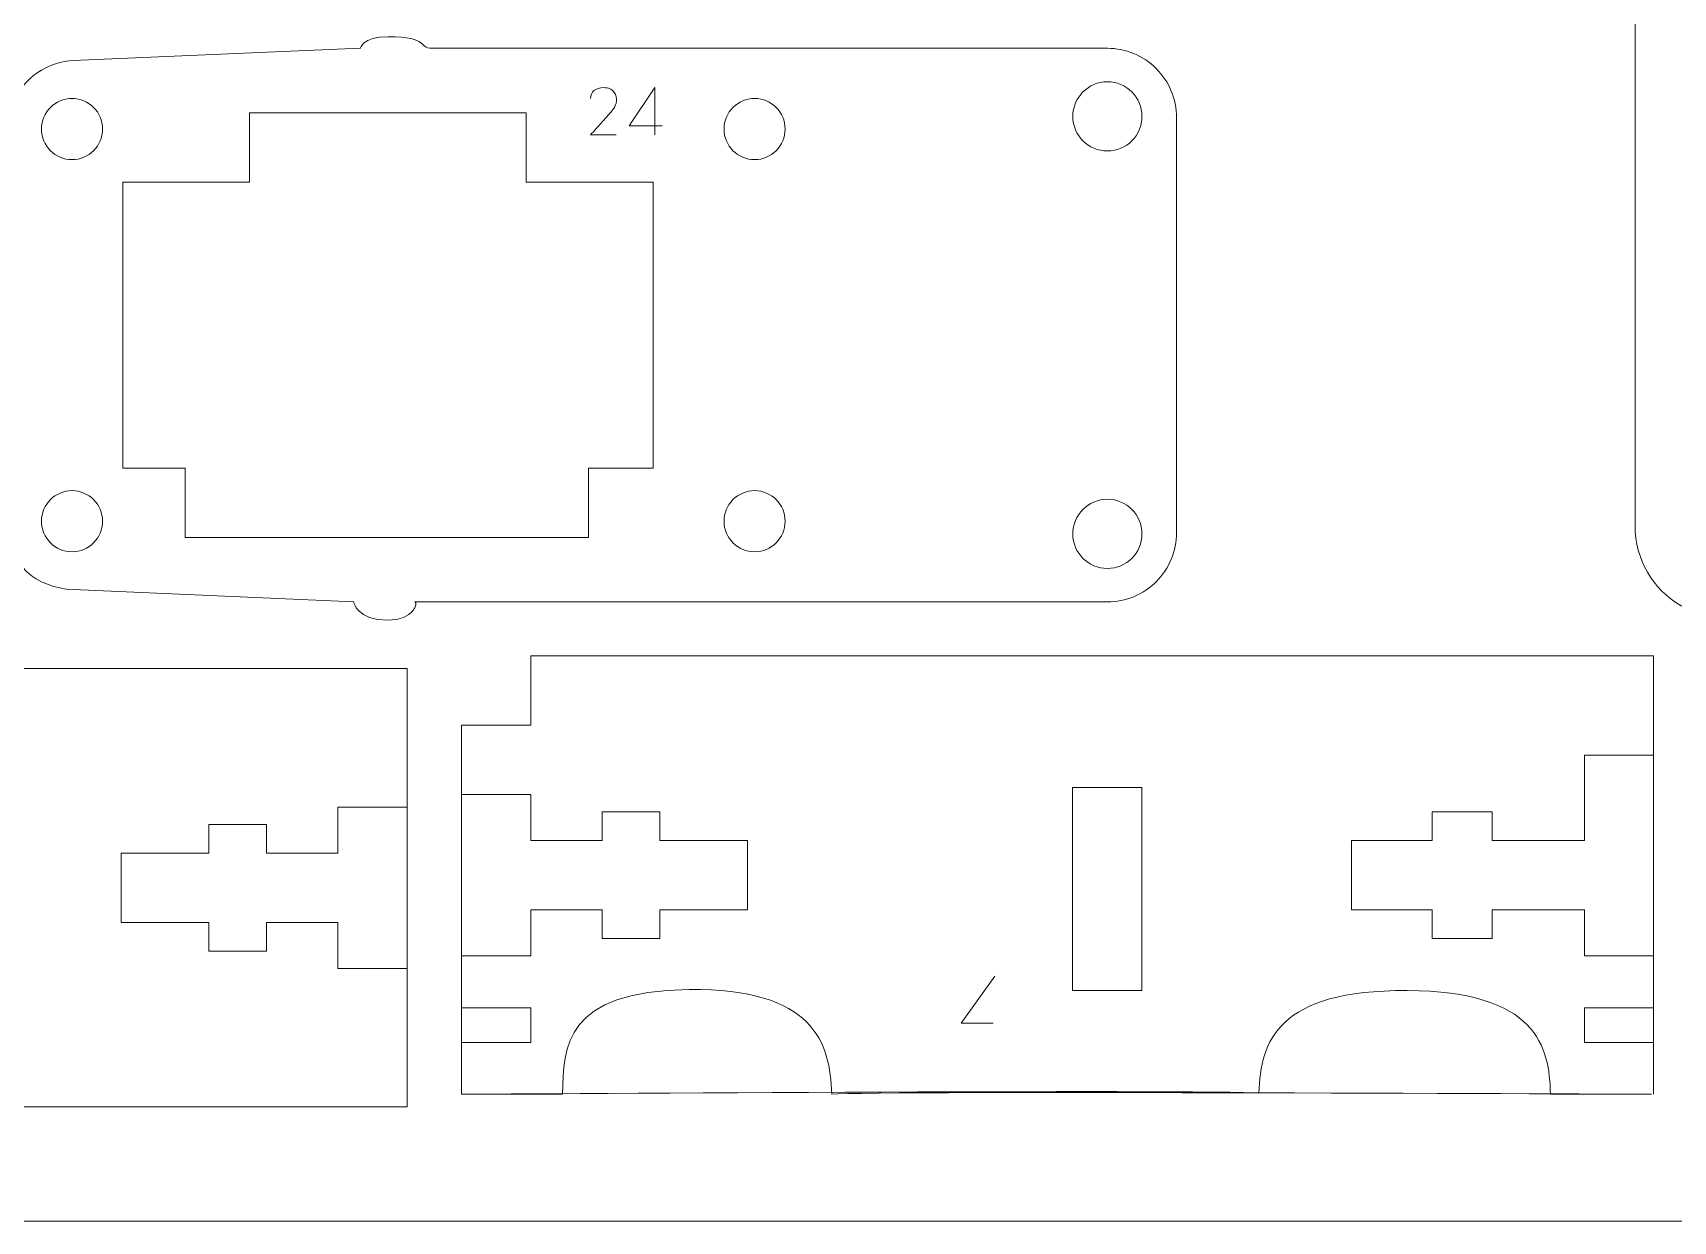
# Model space of a CAD drawing. Header units: millimetres. Extents: x 1 to 3601, y 1 to 1248.
# Drawn here: x 1277.3 to 1348.5, y 1.5 to 53 of the extents above; entities that cross this region are included whole.
import ezdxf

# ---------------------------------------------------------------- set-up
doc = ezdxf.new("R2010")
doc.units = ezdxf.units.MM
doc.layers.get('0').update_dxf_attribs({"lineweight": 5})
for name, color, linetype, lineweight in [('MARCATGE', 1, 'Continuous', 5), ('NO IMPRES', 5, 'Continuous', 5), ('TALL 1', 4, 'Continuous', 5)]:
    doc.layers.add(name, color=color, linetype=linetype, lineweight=lineweight)

msp = doc.modelspace()

# ---------------------------------------------------------------- linework, layer by layer
for points, knots in [([(1346.816, 111.619), (1346.816, 111.619), (1346.816, 31.619), (1346.816, 31.619), (1346.816, 31.619), (1346.816, 30.19), (1347.578, 28.869), (1348.816, 28.155), (1348.816, 28.155), (1350.054, 27.44), (1351.578, 27.44), (1352.816, 28.155), (1352.816, 28.155), (1354.054, 28.869), (1354.816, 30.19), (1354.816, 31.619), (1354.816, 31.619), (1354.816, 31.619), (1354.816, 111.619), (1354.816, 111.619), (1354.816, 111.619), (1354.816, 113.828), (1353.025, 115.619), (1350.816, 115.619), (1350.816, 115.619), (1348.607, 115.619), (1346.816, 113.828), (1346.816, 111.619)], [0, 0, 0, 0, 0.125, 0.125, 0.125, 0.125, 0.25, 0.25, 0.25, 0.25, 0.375, 0.375, 0.375, 0.375, 0.5, 0.5, 0.5, 0.5, 0.625, 0.625, 0.625, 0.625, 0.75, 0.75, 0.75, 0.75, 1, 1, 1, 1]), ([(1291.246, 28.327), (1291.246, 28.327), (1291.369, 27.531), (1292.73, 27.531), (1292.73, 27.531), (1293.844, 27.531), (1294.07, 28.327), (1293.901, 28.327), (1293.901, 28.327), (1293.901, 28.327), (1323.93, 28.327), (1323.93, 28.327), (1323.93, 28.327), (1324.726, 28.327), (1325.489, 28.643), (1326.051, 29.206), (1326.051, 29.206), (1326.614, 29.768), (1326.93, 30.532), (1326.93, 31.327), (1326.93, 31.327), (1326.93, 31.327), (1326.93, 49.327), (1326.93, 49.327), (1326.93, 49.327), (1326.93, 50.123), (1326.614, 50.886), (1326.051, 51.448), (1326.051, 51.448), (1325.489, 52.011), (1324.726, 52.327), (1323.93, 52.327), (1323.93, 52.327), (1323.93, 52.327), (1302.763, 52.327), (1294.65, 52.327), (1294.65, 52.327), (1294.003, 52.327), (1294.583, 52.831), (1292.73, 52.831), (1292.73, 52.831), (1291.618, 52.831), (1291.537, 52.327), (1291.537, 52.327), (1291.537, 52.327), (1291.537, 52.327), (1279.073, 51.795), (1279.073, 51.795), (1279.073, 51.795), (1277.479, 51.711), (1276.23, 50.395), (1276.23, 48.799), (1276.23, 48.799), (1276.23, 48.799), (1276.244, 31.563), (1276.244, 31.563), (1276.244, 31.563), (1276.244, 29.967), (1277.479, 28.943), (1279.073, 28.86), (1279.073, 28.86), (1279.073, 28.86), (1291.246, 28.327), (1291.246, 28.327)], [0, 0, 0, 0, 0.058824, 0.058824, 0.058824, 0.058824, 0.117647, 0.117647, 0.117647, 0.117647, 0.176471, 0.176471, 0.176471, 0.176471, 0.235294, 0.235294, 0.235294, 0.235294, 0.294118, 0.294118, 0.294118, 0.294118, 0.352941, 0.352941, 0.352941, 0.352941, 0.411765, 0.411765, 0.411765, 0.411765, 0.470588, 0.470588, 0.470588, 0.470588, 0.529412, 0.529412, 0.529412, 0.529412, 0.588235, 0.588235, 0.588235, 0.588235, 0.647059, 0.647059, 0.647059, 0.647059, 0.705882, 0.705882, 0.705882, 0.705882, 0.764706, 0.764706, 0.764706, 0.764706, 0.823529, 0.823529, 0.823529, 0.823529, 0.882353, 0.882353, 0.882353, 0.882353, 1, 1, 1, 1]), ([(1295.921, 6.985), (1295.921, 6.985), (1328.721, 7.202), (1330.505, 7.037), (1330.505, 7.037), (1330.569, 9.284), (1331.314, 11.511), (1336.934, 11.481), (1336.934, 11.481), (1342.553, 11.451), (1343.114, 9.045), (1343.141, 6.985), (1343.141, 6.985), (1343.141, 6.985), (1347.521, 6.985), (1347.521, 6.985), (1347.521, 6.985), (1347.521, 6.985), (1313.763, 7.15), (1311.979, 6.985), (1311.979, 6.985), (1311.914, 9.232), (1311.174, 11.586), (1305.786, 11.524), (1305.786, 11.524), (1300.398, 11.461), (1300.328, 9.045), (1300.301, 6.985), (1300.301, 6.985), (1300.301, 6.985), (1295.921, 6.985), (1295.921, 6.985), (1295.921, 6.985), (1295.921, 6.985), (1295.921, 22.985), (1295.921, 22.985), (1295.921, 22.985), (1295.921, 22.985), (1298.921, 22.985), (1298.921, 22.985), (1298.921, 22.985), (1298.921, 22.985), (1298.921, 25.985), (1298.921, 25.985), (1298.921, 25.985), (1298.921, 25.985), (1347.621, 25.985), (1347.621, 25.985), (1347.621, 25.985), (1347.621, 25.985), (1347.621, 6.985), (1347.621, 6.985)], [0, 0, 0, 0, 0.071429, 0.071429, 0.071429, 0.071429, 0.142857, 0.142857, 0.142857, 0.142857, 0.214286, 0.214286, 0.214286, 0.214286, 0.285714, 0.285714, 0.285714, 0.285714, 0.357143, 0.357143, 0.357143, 0.357143, 0.428571, 0.428571, 0.428571, 0.428571, 0.5, 0.5, 0.5, 0.5, 0.571429, 0.571429, 0.571429, 0.571429, 0.642857, 0.642857, 0.642857, 0.642857, 0.714286, 0.714286, 0.714286, 0.714286, 0.785714, 0.785714, 0.785714, 0.785714, 0.857143, 0.857143, 0.857143, 0.857143, 1, 1, 1, 1]), ([(1293.556, 25.435), (1293.556, 25.435), (1293.556, 6.435), (1293.556, 6.435), (1293.556, 6.435), (1293.556, 6.435), (1241.856, 6.435), (1241.856, 6.435), (1241.856, 6.435), (1241.856, 6.435), (1241.856, 25.435), (1241.856, 25.435), (1241.856, 25.435), (1241.856, 25.435), (1293.556, 25.435), (1293.556, 25.435)], [0, 0, 0, 0, 0.2, 0.2, 0.2, 0.2, 0.4, 0.4, 0.4, 0.4, 0.6, 0.6, 0.6, 0.6, 1, 1, 1, 1])]:
    msp.add_open_spline(points, degree=3, knots=knots)
at = {"layer": 'MARCATGE'}
for points, knots in [([(1301.515, 48.576), (1301.684, 48.764), (1301.838, 48.934), (1301.975, 49.087), (1301.975, 49.087), (1302.033, 49.151), (1302.091, 49.215), (1302.149, 49.279), (1302.149, 49.279), (1302.206, 49.343), (1302.258, 49.401), (1302.304, 49.454), (1302.304, 49.454), (1302.35, 49.506), (1302.389, 49.551), (1302.42, 49.588), (1302.42, 49.588), (1302.451, 49.624), (1302.469, 49.648), (1302.475, 49.657), (1302.475, 49.657), (1302.486, 49.676), (1302.501, 49.698), (1302.52, 49.723), (1302.52, 49.723), (1302.539, 49.749), (1302.557, 49.779), (1302.575, 49.814), (1302.575, 49.814), (1302.593, 49.848), (1302.608, 49.889), (1302.621, 49.936), (1302.621, 49.936), (1302.635, 49.983), (1302.641, 50.038), (1302.641, 50.1), (1302.641, 50.1), (1302.641, 50.162), (1302.631, 50.224), (1302.61, 50.286), (1302.61, 50.286), (1302.589, 50.348), (1302.558, 50.404), (1302.514, 50.454), (1302.514, 50.454), (1302.471, 50.504), (1302.415, 50.545), (1302.346, 50.576), (1302.346, 50.576), (1302.278, 50.607), (1302.194, 50.622), (1302.097, 50.622), (1302.097, 50.622), (1301.899, 50.62), (1301.754, 50.577), (1301.66, 50.492), (1301.66, 50.492), (1301.567, 50.408), (1301.521, 50.296), (1301.521, 50.156), (1301.521, 50.156), (1301.521, 50.296), (1301.567, 50.408), (1301.66, 50.492), (1301.66, 50.492), (1301.754, 50.577), (1301.899, 50.62), (1302.097, 50.622), (1302.097, 50.622), (1302.194, 50.622), (1302.278, 50.607), (1302.346, 50.576), (1302.346, 50.576), (1302.415, 50.545), (1302.471, 50.504), (1302.514, 50.454), (1302.514, 50.454), (1302.558, 50.404), (1302.589, 50.348), (1302.61, 50.286), (1302.61, 50.286), (1302.631, 50.224), (1302.641, 50.162), (1302.641, 50.1), (1302.641, 50.1), (1302.641, 50.038), (1302.635, 49.983), (1302.621, 49.936), (1302.621, 49.936), (1302.608, 49.889), (1302.593, 49.848), (1302.575, 49.814), (1302.575, 49.814), (1302.557, 49.779), (1302.539, 49.749), (1302.52, 49.723), (1302.52, 49.723), (1302.501, 49.698), (1302.486, 49.676), (1302.475, 49.657), (1302.475, 49.657), (1302.469, 49.648), (1302.451, 49.624), (1302.42, 49.588), (1302.42, 49.588), (1302.389, 49.551), (1302.35, 49.506), (1302.304, 49.454), (1302.304, 49.454), (1302.258, 49.401), (1302.206, 49.343), (1302.149, 49.279), (1302.149, 49.279), (1302.091, 49.215), (1302.033, 49.151), (1301.975, 49.087), (1301.975, 49.087), (1301.838, 48.934), (1301.684, 48.764), (1301.515, 48.576), (1301.515, 48.576), (1301.515, 48.576), (1302.627, 48.576), (1302.627, 48.576), (1302.627, 48.576), (1302.627, 48.576), (1301.515, 48.576), (1301.515, 48.576)], [0, 0, 0, 0, 0.030303, 0.030303, 0.030303, 0.030303, 0.060606, 0.060606, 0.060606, 0.060606, 0.090909, 0.090909, 0.090909, 0.090909, 0.121212, 0.121212, 0.121212, 0.121212, 0.151515, 0.151515, 0.151515, 0.151515, 0.181818, 0.181818, 0.181818, 0.181818, 0.212121, 0.212121, 0.212121, 0.212121, 0.242424, 0.242424, 0.242424, 0.242424, 0.272727, 0.272727, 0.272727, 0.272727, 0.30303, 0.30303, 0.30303, 0.30303, 0.333333, 0.333333, 0.333333, 0.333333, 0.363636, 0.363636, 0.363636, 0.363636, 0.393939, 0.393939, 0.393939, 0.393939, 0.424242, 0.424242, 0.424242, 0.424242, 0.454545, 0.454545, 0.454545, 0.454545, 0.484848, 0.484848, 0.484848, 0.484848, 0.515152, 0.515152, 0.515152, 0.515152, 0.545455, 0.545455, 0.545455, 0.545455, 0.575758, 0.575758, 0.575758, 0.575758, 0.606061, 0.606061, 0.606061, 0.606061, 0.636364, 0.636364, 0.636364, 0.636364, 0.666667, 0.666667, 0.666667, 0.666667, 0.69697, 0.69697, 0.69697, 0.69697, 0.727273, 0.727273, 0.727273, 0.727273, 0.757576, 0.757576, 0.757576, 0.757576, 0.787879, 0.787879, 0.787879, 0.787879, 0.818182, 0.818182, 0.818182, 0.818182, 0.848485, 0.848485, 0.848485, 0.848485, 0.878788, 0.878788, 0.878788, 0.878788, 0.909091, 0.909091, 0.909091, 0.909091, 0.939394, 0.939394, 0.939394, 0.939394, 1, 1, 1, 1]), ([(1304.298, 50.622), (1304.298, 50.622), (1303.186, 48.96), (1303.186, 48.96), (1303.186, 48.96), (1303.186, 48.96), (1304.628, 48.96), (1304.628, 48.96), (1304.628, 48.96), (1304.628, 48.96), (1303.186, 48.96), (1303.186, 48.96), (1303.186, 48.96), (1303.186, 48.96), (1304.298, 50.622), (1304.298, 50.622), (1304.298, 50.622), (1304.298, 50.622), (1304.298, 48.576), (1304.298, 48.576), (1304.298, 48.576), (1304.298, 48.576), (1304.298, 50.622), (1304.298, 50.622)], [0, 0, 0, 0, 0.142857, 0.142857, 0.142857, 0.142857, 0.285714, 0.285714, 0.285714, 0.285714, 0.428571, 0.428571, 0.428571, 0.428571, 0.571429, 0.571429, 0.571429, 0.571429, 0.714286, 0.714286, 0.714286, 0.714286, 1, 1, 1, 1]), ([(1317.596, 10.068), (1317.596, 10.068), (1319.049, 12.1), (1319.049, 12.1), (1319.049, 12.1), (1319.049, 12.1), (1317.596, 10.068), (1317.596, 10.068), (1317.596, 10.068), (1317.596, 10.068), (1318.973, 10.068), (1318.973, 10.068), (1318.973, 10.068), (1318.973, 10.068), (1317.596, 10.068), (1317.596, 10.068)], [0, 0, 0, 0, 0.2, 0.2, 0.2, 0.2, 0.4, 0.4, 0.4, 0.4, 0.6, 0.6, 0.6, 0.6, 1, 1, 1, 1])]:
    msp.add_open_spline(points, degree=3, knots=knots, dxfattribs=at)
at = {"layer": 'NO IMPRES', "lineweight": 5}
msp.add_lwpolyline([(1200.741, 1.483), (1200.741, 301.483), (1800.741, 301.483), (1800.741, 1.483)], close=True, dxfattribs=at)
at = {"layer": 'TALL 1'}
for points, knots in [([(1322.43, 49.377), (1322.43, 48.549), (1323.102, 47.877), (1323.93, 47.877), (1323.93, 47.877), (1324.758, 47.877), (1325.43, 48.549), (1325.43, 49.377), (1325.43, 49.377), (1325.43, 50.206), (1324.758, 50.877), (1323.93, 50.877), (1323.93, 50.877), (1323.102, 50.877), (1322.43, 50.206), (1322.43, 49.377)], [0, 0, 0, 0, 0.2, 0.2, 0.2, 0.2, 0.4, 0.4, 0.4, 0.4, 0.6, 0.6, 0.6, 0.6, 1, 1, 1, 1]), ([(1277.705, 48.827), (1277.705, 48.095), (1278.298, 47.502), (1279.03, 47.502), (1279.03, 47.502), (1279.762, 47.502), (1280.355, 48.095), (1280.355, 48.827), (1280.355, 48.827), (1280.355, 49.559), (1279.762, 50.152), (1279.03, 50.152), (1279.03, 50.152), (1278.298, 50.152), (1277.705, 49.559), (1277.705, 48.827)], [0, 0, 0, 0, 0.2, 0.2, 0.2, 0.2, 0.4, 0.4, 0.4, 0.4, 0.6, 0.6, 0.6, 0.6, 1, 1, 1, 1]), ([(1307.305, 48.827), (1307.305, 48.095), (1307.898, 47.502), (1308.63, 47.502), (1308.63, 47.502), (1309.362, 47.502), (1309.955, 48.095), (1309.955, 48.827), (1309.955, 48.827), (1309.955, 49.559), (1309.362, 50.152), (1308.63, 50.152), (1308.63, 50.152), (1307.898, 50.152), (1307.305, 49.559), (1307.305, 48.827)], [0, 0, 0, 0, 0.2, 0.2, 0.2, 0.2, 0.4, 0.4, 0.4, 0.4, 0.6, 0.6, 0.6, 0.6, 1, 1, 1, 1]), ([(1301.48, 34.127), (1301.48, 34.127), (1301.43, 34.127), (1301.43, 34.127), (1301.43, 34.127), (1301.43, 34.127), (1301.43, 31.127), (1301.43, 31.127), (1301.43, 31.127), (1301.43, 31.127), (1283.93, 31.127), (1283.93, 31.127), (1283.93, 31.127), (1283.93, 31.127), (1283.93, 34.127), (1283.93, 34.127), (1283.93, 34.127), (1283.93, 34.127), (1281.23, 34.127), (1281.23, 34.127), (1281.23, 34.127), (1281.23, 34.127), (1281.23, 46.527), (1281.23, 46.527), (1281.23, 46.527), (1281.23, 46.527), (1286.73, 46.527), (1286.73, 46.527), (1286.73, 46.527), (1286.73, 46.527), (1286.73, 49.527), (1286.73, 49.527), (1286.73, 49.527), (1286.73, 49.527), (1298.73, 49.527), (1298.73, 49.527), (1298.73, 49.527), (1298.73, 49.527), (1298.73, 46.527), (1298.73, 46.527), (1298.73, 46.527), (1298.73, 46.527), (1304.23, 46.527), (1304.23, 46.527), (1304.23, 46.527), (1304.23, 46.527), (1304.23, 34.127), (1304.23, 34.127), (1304.23, 34.127), (1304.23, 34.127), (1301.48, 34.127), (1301.48, 34.127)], [0, 0, 0, 0, 0.071429, 0.071429, 0.071429, 0.071429, 0.142857, 0.142857, 0.142857, 0.142857, 0.214286, 0.214286, 0.214286, 0.214286, 0.285714, 0.285714, 0.285714, 0.285714, 0.357143, 0.357143, 0.357143, 0.357143, 0.428571, 0.428571, 0.428571, 0.428571, 0.5, 0.5, 0.5, 0.5, 0.571429, 0.571429, 0.571429, 0.571429, 0.642857, 0.642857, 0.642857, 0.642857, 0.714286, 0.714286, 0.714286, 0.714286, 0.785714, 0.785714, 0.785714, 0.785714, 0.857143, 0.857143, 0.857143, 0.857143, 1, 1, 1, 1]), ([(1277.705, 31.827), (1277.705, 31.095), (1278.298, 30.502), (1279.03, 30.502), (1279.03, 30.502), (1279.762, 30.502), (1280.355, 31.095), (1280.355, 31.827), (1280.355, 31.827), (1280.355, 32.559), (1279.762, 33.152), (1279.03, 33.152), (1279.03, 33.152), (1278.298, 33.152), (1277.705, 32.559), (1277.705, 31.827)], [0, 0, 0, 0, 0.2, 0.2, 0.2, 0.2, 0.4, 0.4, 0.4, 0.4, 0.6, 0.6, 0.6, 0.6, 1, 1, 1, 1]), ([(1307.305, 31.827), (1307.305, 31.095), (1307.898, 30.502), (1308.63, 30.502), (1308.63, 30.502), (1309.362, 30.502), (1309.955, 31.095), (1309.955, 31.827), (1309.955, 31.827), (1309.955, 32.559), (1309.362, 33.152), (1308.63, 33.152), (1308.63, 33.152), (1307.898, 33.152), (1307.305, 32.559), (1307.305, 31.827)], [0, 0, 0, 0, 0.2, 0.2, 0.2, 0.2, 0.4, 0.4, 0.4, 0.4, 0.6, 0.6, 0.6, 0.6, 1, 1, 1, 1]), ([(1322.43, 31.277), (1322.43, 30.449), (1323.102, 29.777), (1323.93, 29.777), (1323.93, 29.777), (1324.758, 29.777), (1325.43, 30.449), (1325.43, 31.277), (1325.43, 31.277), (1325.43, 32.106), (1324.758, 32.777), (1323.93, 32.777), (1323.93, 32.777), (1323.102, 32.777), (1322.43, 32.106), (1322.43, 31.277)], [0, 0, 0, 0, 0.2, 0.2, 0.2, 0.2, 0.4, 0.4, 0.4, 0.4, 0.6, 0.6, 0.6, 0.6, 1, 1, 1, 1]), ([(1347.621, 12.985), (1347.621, 12.985), (1344.621, 12.985), (1344.621, 12.985), (1344.621, 12.985), (1344.621, 12.985), (1344.621, 14.985), (1344.621, 14.985), (1344.621, 14.985), (1344.621, 14.985), (1340.621, 14.985), (1340.621, 14.985), (1340.621, 14.985), (1340.621, 14.985), (1340.621, 13.735), (1340.621, 13.735), (1340.621, 13.735), (1340.621, 13.735), (1340.521, 13.735), (1340.521, 13.735), (1340.521, 13.735), (1340.521, 13.735), (1338.021, 13.735), (1338.021, 13.735), (1338.021, 13.735), (1338.021, 13.735), (1338.021, 14.985), (1338.021, 14.985), (1338.021, 14.985), (1338.021, 14.985), (1334.521, 14.985), (1334.521, 14.985), (1334.521, 14.985), (1334.521, 14.985), (1334.521, 17.985), (1334.521, 17.985), (1334.521, 17.985), (1334.521, 17.985), (1338.021, 17.985), (1338.021, 17.985), (1338.021, 17.985), (1338.021, 17.985), (1338.021, 19.235), (1338.021, 19.235), (1338.021, 19.235), (1338.021, 19.235), (1340.521, 19.235), (1340.521, 19.235), (1340.521, 19.235), (1340.521, 19.235), (1340.621, 19.235), (1340.621, 19.235), (1340.621, 19.235), (1340.621, 19.235), (1340.621, 17.985), (1340.621, 17.985), (1340.621, 17.985), (1340.621, 17.985), (1344.621, 17.985), (1344.621, 17.985), (1344.621, 17.985), (1344.621, 17.985), (1344.621, 21.685), (1344.621, 21.685), (1344.621, 21.685), (1344.621, 21.685), (1347.621, 21.685), (1347.621, 21.685)], [0, 0, 0, 0, 0.055556, 0.055556, 0.055556, 0.055556, 0.111111, 0.111111, 0.111111, 0.111111, 0.166667, 0.166667, 0.166667, 0.166667, 0.222222, 0.222222, 0.222222, 0.222222, 0.277778, 0.277778, 0.277778, 0.277778, 0.333333, 0.333333, 0.333333, 0.333333, 0.388889, 0.388889, 0.388889, 0.388889, 0.444444, 0.444444, 0.444444, 0.444444, 0.5, 0.5, 0.5, 0.5, 0.555556, 0.555556, 0.555556, 0.555556, 0.611111, 0.611111, 0.611111, 0.611111, 0.666667, 0.666667, 0.666667, 0.666667, 0.722222, 0.722222, 0.722222, 0.722222, 0.777778, 0.777778, 0.777778, 0.777778, 0.833333, 0.833333, 0.833333, 0.833333, 0.888889, 0.888889, 0.888889, 0.888889, 1, 1, 1, 1]), ([(1295.921, 19.985), (1295.921, 19.985), (1298.921, 19.985), (1298.921, 19.985), (1298.921, 19.985), (1298.921, 19.985), (1298.921, 17.985), (1298.921, 17.985), (1298.921, 17.985), (1298.921, 17.985), (1302.021, 17.985), (1302.021, 17.985), (1302.021, 17.985), (1302.021, 17.985), (1302.021, 19.235), (1302.021, 19.235), (1302.021, 19.235), (1302.021, 19.235), (1304.521, 19.235), (1304.521, 19.235), (1304.521, 19.235), (1304.521, 19.235), (1304.521, 17.985), (1304.521, 17.985), (1304.521, 17.985), (1304.521, 17.985), (1308.321, 17.985), (1308.321, 17.985), (1308.321, 17.985), (1308.321, 17.985), (1308.321, 14.985), (1308.321, 14.985), (1308.321, 14.985), (1308.321, 14.985), (1304.521, 14.985), (1304.521, 14.985), (1304.521, 14.985), (1304.521, 14.985), (1304.521, 13.735), (1304.521, 13.735), (1304.521, 13.735), (1304.521, 13.735), (1302.021, 13.735), (1302.021, 13.735), (1302.021, 13.735), (1302.021, 13.735), (1302.021, 14.985), (1302.021, 14.985), (1302.021, 14.985), (1302.021, 14.985), (1298.921, 14.985), (1298.921, 14.985), (1298.921, 14.985), (1298.921, 14.985), (1298.921, 12.985), (1298.921, 12.985), (1298.921, 12.985), (1298.921, 12.985), (1295.921, 12.985), (1295.921, 12.985)], [0, 0, 0, 0, 0.0625, 0.0625, 0.0625, 0.0625, 0.125, 0.125, 0.125, 0.125, 0.1875, 0.1875, 0.1875, 0.1875, 0.25, 0.25, 0.25, 0.25, 0.3125, 0.3125, 0.3125, 0.3125, 0.375, 0.375, 0.375, 0.375, 0.4375, 0.4375, 0.4375, 0.4375, 0.5, 0.5, 0.5, 0.5, 0.5625, 0.5625, 0.5625, 0.5625, 0.625, 0.625, 0.625, 0.625, 0.6875, 0.6875, 0.6875, 0.6875, 0.75, 0.75, 0.75, 0.75, 0.8125, 0.8125, 0.8125, 0.8125, 0.875, 0.875, 0.875, 0.875, 1, 1, 1, 1]), ([(1322.421, 11.485), (1322.421, 11.485), (1325.421, 11.485), (1325.421, 11.485), (1325.421, 11.485), (1325.421, 11.485), (1325.421, 20.285), (1325.421, 20.285), (1325.421, 20.285), (1325.421, 20.285), (1322.421, 20.285), (1322.421, 20.285), (1322.421, 20.285), (1322.421, 20.285), (1322.421, 11.485), (1322.421, 11.485)], [0, 0, 0, 0, 0.2, 0.2, 0.2, 0.2, 0.4, 0.4, 0.4, 0.4, 0.6, 0.6, 0.6, 0.6, 1, 1, 1, 1]), ([(1290.556, 19.435), (1290.556, 19.435), (1290.556, 17.435), (1290.556, 17.435), (1290.556, 17.435), (1290.556, 17.435), (1290.556, 19.435), (1290.556, 19.435), (1290.556, 19.435), (1290.556, 19.435), (1293.556, 19.435), (1293.556, 19.435)], [0, 0, 0, 0, 0.25, 0.25, 0.25, 0.25, 0.5, 0.5, 0.5, 0.5, 1, 1, 1, 1]), ([(1290.556, 17.435), (1290.556, 17.435), (1287.456, 17.435), (1287.456, 17.435), (1287.456, 17.435), (1287.456, 17.435), (1287.456, 18.685), (1287.456, 18.685), (1287.456, 18.685), (1287.456, 18.685), (1284.956, 18.685), (1284.956, 18.685), (1284.956, 18.685), (1284.956, 18.685), (1284.956, 17.435), (1284.956, 17.435), (1284.956, 17.435), (1284.956, 17.435), (1281.156, 17.435), (1281.156, 17.435), (1281.156, 17.435), (1281.156, 17.435), (1281.156, 14.435), (1281.156, 14.435), (1281.156, 14.435), (1281.156, 14.435), (1284.956, 14.435), (1284.956, 14.435), (1284.956, 14.435), (1284.956, 14.435), (1284.956, 13.185), (1284.956, 13.185), (1284.956, 13.185), (1284.956, 13.185), (1287.456, 13.185), (1287.456, 13.185), (1287.456, 13.185), (1287.456, 13.185), (1287.456, 14.435), (1287.456, 14.435), (1287.456, 14.435), (1287.456, 14.435), (1290.556, 14.435), (1290.556, 14.435)], [0, 0, 0, 0, 0.083333, 0.083333, 0.083333, 0.083333, 0.166667, 0.166667, 0.166667, 0.166667, 0.25, 0.25, 0.25, 0.25, 0.333333, 0.333333, 0.333333, 0.333333, 0.416667, 0.416667, 0.416667, 0.416667, 0.5, 0.5, 0.5, 0.5, 0.583333, 0.583333, 0.583333, 0.583333, 0.666667, 0.666667, 0.666667, 0.666667, 0.75, 0.75, 0.75, 0.75, 0.833333, 0.833333, 0.833333, 0.833333, 1, 1, 1, 1]), ([(1293.556, 12.435), (1293.556, 12.435), (1290.556, 12.435), (1290.556, 12.435), (1290.556, 12.435), (1290.556, 12.435), (1290.556, 14.435), (1290.556, 14.435), (1290.556, 14.435), (1290.556, 14.435), (1290.556, 12.435), (1290.556, 12.435)], [0, 0, 0, 0, 0.25, 0.25, 0.25, 0.25, 0.5, 0.5, 0.5, 0.5, 1, 1, 1, 1]), ([(1295.921, 9.232), (1295.921, 9.232), (1295.921, 10.732), (1295.921, 10.732), (1295.921, 10.732), (1295.921, 10.732), (1298.921, 10.732), (1298.921, 10.732), (1298.921, 10.732), (1298.921, 10.732), (1298.921, 9.232), (1298.921, 9.232), (1298.921, 9.232), (1298.921, 9.232), (1295.921, 9.232), (1295.921, 9.232)], [0, 0, 0, 0, 0.2, 0.2, 0.2, 0.2, 0.4, 0.4, 0.4, 0.4, 0.6, 0.6, 0.6, 0.6, 1, 1, 1, 1]), ([(1344.621, 9.232), (1344.621, 9.232), (1344.621, 10.732), (1344.621, 10.732), (1344.621, 10.732), (1344.621, 10.732), (1347.621, 10.732), (1347.621, 10.732), (1347.621, 10.732), (1347.621, 10.732), (1347.621, 9.232), (1347.621, 9.232), (1347.621, 9.232), (1347.621, 9.232), (1344.621, 9.232), (1344.621, 9.232)], [0, 0, 0, 0, 0.2, 0.2, 0.2, 0.2, 0.4, 0.4, 0.4, 0.4, 0.6, 0.6, 0.6, 0.6, 1, 1, 1, 1])]:
    msp.add_open_spline(points, degree=3, knots=knots, dxfattribs=at)

doc.saveas('drawing.dxf')
